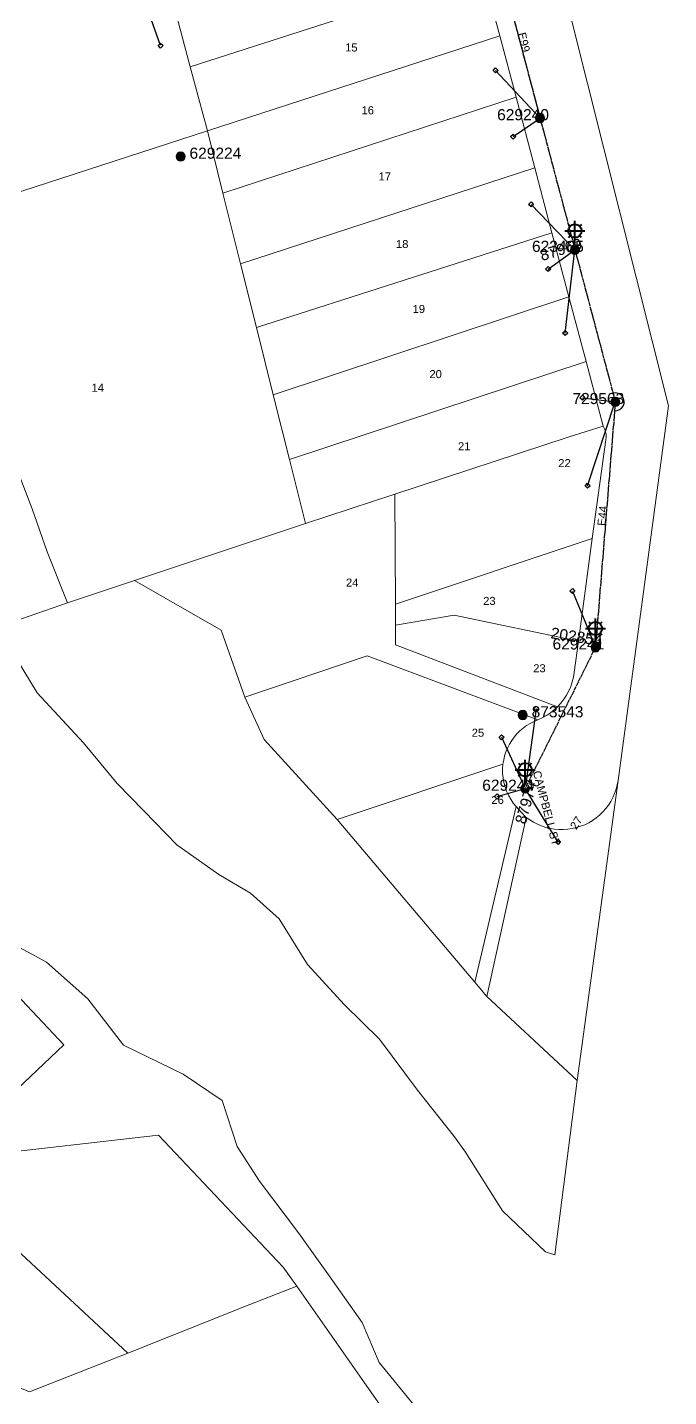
# Model space of a CAD drawing. Header units: metres. Extents: x 279631 to 281436, y 6214523 to 6215859.
# Drawn here: x 279872.7 to 280016.9, y 6214921 to 6215229 of the extents above; entities that cross this region are included whole.
import ezdxf
from ezdxf.enums import TextEntityAlignment as Align

# ---------------------------------------------------------------- set-up
doc = ezdxf.new("R2010")
doc.units = ezdxf.units.M
doc.linetypes.add('Cable Exist OH', pattern=[1, 1, 0])
doc.layers.get('0').update_dxf_attribs({"color": 6})
doc.layers.add('Cadastre Land Parcels_SP_EXT', color=9, linetype='Continuous', lineweight=5)
doc.layers.add('Cadastre Roads_SP_EXT', color=9, linetype='Continuous', lineweight=5)
for name, color, linetype in [('Equip_SP_SL_EXT', 7, 'Continuous'), ('Mains_LV_EXT', 7, 'Continuous'), ('Mains_SL_EXT', 7, 'Continuous'), ('Services_SP_EXT', 7, 'Continuous'), ('SupportsOH_SP_TR_HV_LV_SL_EXT', 7, 'Continuous')]:
    doc.layers.add(name, color=color, linetype=linetype)
doc.styles.add('iecARIAL', font='arial.ttf', dxfattribs={"height": 2})
doc.styles.add('POLE_LABEL', font='arial.ttf')
doc.styles.get("Standard").update_dxf_attribs({"font": 'arial.ttf'})

# ---------------------------------------------------------------- blocks, each defined once
blk = doc.blocks.new('SL_LANTERN_EXT')
at = {"lineweight": 40}
for p, q in [((0, 1.97), (0, 6.47)), ((-2.25, 4.22), (2.25, 4.22)), ((-1.46, 5.68), (-1.06, 5.28)), ((-1.46, 2.76), (-1.06, 3.16)), ((1.46, 5.68), (1.06, 5.28)), ((1.46, 2.76), (1.06, 3.16)), ((0, 0), (0, 2.72))]:
    blk.add_line(p, q, dxfattribs=at)
blk.add_circle((0, 4.22), 1.5, dxfattribs=at)
at = {"style": 'iecARIAL', "flags": 8}
blk.add_attdef('ASSET_NUM', (1.5, 1.5), '', height=2.5, dxfattribs=at)
for tag, p, height, flags in [('OPERATING_VOLTAGE', (0.98, -1.65), 0.2, 9), ('ORIENTATION', (0.98, -1.85), 0.2, 9), ('OWNED_BY', (0.98, -2.05), 0.2, 9), ('STATE', (0.98, -2.25), 0.2, 9), ('CONSTRUCTED_VOLTAGE', (0.98, -0.65), 0.2, 9), ('CONTROL_TYPE', (0.98, -0.85), 0.2, 9), ('LANTERN_PURPOSE', (0.98, -1.05), 0.2, 9), ('LANTERN_TYPE', (0.98, -1.25), 0.2, 9), ('NO_PHASES', (0.98, -1.45), 0.2, 9), ('USAGE', (0.98, -2.45), 0.2, 9), ('CEXIST', (0.98, -2.65), 0.2, 9), ('CNEW', (0.98, -2.85), 0.2, 9), ('CNUMBER', (0.98, -3.05), 0.2, 9), ('CREMOVE', (0.98, -3.25), 0.2, 9), ('LNUMBER', (2.18, -3.25), 2.5, 8), ('CREPLACE', (0.98, -3.45), 0.2, 9), ('LKINGHEIGHT', (0.98, -3.65), 0.2, 9), ('LBRACKET', (0.98, -3.85), 0.2, 9), ('LBRACKETVOCAB', (0.98, -4.05), 0.2, 9), ('LCATEGORY', (0.98, -4.25), 0.2, 9), ('LCHARGE1', (0.98, -4.45), 0.2, 9), ('LCHARGE1PERCENT', (0.98, -4.65), 0.2, 9), ('LCHARGE2', (0.98, -4.85), 0.2, 9), ('LCHARGE2PERCENT', (0.98, -5.05), 0.2, 9), ('LCHARGE3', (0.98, -5.25), 0.2, 9), ('LCHARGE3PERCENT', (0.98, -5.45), 0.2, 9), ('LEXIST', (0.98, -5.65), 0.2, 9), ('LLAMP', (0.98, -5.85), 0.2, 9), ('LLAMPVOCAB', (0.98, -6.05), 0.2, 9), ('LMAST', (0.98, -6.25), 0.2, 9), ('STREETNAME', (0.98, -9.25), 0.2, 9), ('LMASTVOCAB', (0.98, -6.45), 0.2, 9), ('LNEW', (0.98, -6.65), 0.2, 9), ('LANTNUMBER', (0.98, -6.85), 0.2, 9), ('LOUTREACH', (0.98, -7.25), 0.2, 9), ('LOUTREACHVOCAB', (0.98, -7.45), 0.2, 9), ('LRATECODE', (0.98, -7.65), 0.2, 9), ('LREMOVE', (0.98, -7.85), 0.2, 9), ('LREPLACE', (0.98, -8.05), 0.2, 9), ('LTYPE', (0.98, -8.25), 0.2, 9), ('LTYPEVOCAB', (0.98, -8.45), 0.2, 9), ('LEGEND', (0.98, -8.65), 0.2, 9), ('LOCATION', (0.98, -8.85), 0.2, 9), ('NOTES', (0.98, -9.05), 0.2, 9), ('SUBURB', (0.98, -9.45), 0.2, 1)]:
    blk.add_attdef(tag, p, '', height=height, dxfattribs=dict(flags=flags))
blk = doc.blocks.new('CCP_EXT')
blk.add_wipeout([(0, 0.57), (0.57, 0), (0, -0.57), (-0.57, 0)])
blk.add_lwpolyline([(-0.57, 0), (0, 0.57), (0.57, 0), (0, -0.57), (-0.57, 0)])
at = {"flags": 1}
blk.add_attdef('Z', (0, 0), '', height=0.2, dxfattribs=at)
at = {"flags": 9}
for tag, p in [('CCP_TYPE', (0, 0)), ('CONSTRUCTED_VOLTAGE', (0, -0.2)), ('OPERATING_VOLTAGE', (0, -0.6)), ('ORIENTATION', (0, -0.8)), ('OWNED_BY', (0, -1)), ('STATE', (0, -1.8)), ('NO_PHASES', (0, -0.4)), ('USAGE', (0, -1.2)), ('LEGEND', (0, -1.4)), ('LIFE_SUPPORT', (0, -1.6)), ('NOTES', (0, -2))]:
    blk.add_attdef(tag, text='', height=0.2, dxfattribs=at).set_placement(p, align=Align.MIDDLE_LEFT)
blk = doc.blocks.new('POLE_EXT')
blk.add_hatch(color=256).paths.add_polyline_path([(-1, 0, 1), (1, 0, 1)])
blk.add_lwpolyline([(-1, 0, 1), (1, 0, 1)], format="xyb", close=True)
for tag, height, flags, p in [('pNumber', 2.5, 8, (-17.84, 2.07)), ('OWNED_BY', 0.2, 9, (1.35, -0.4)), ('SPECIAL_USE', 0.2, 9, (1.35, -0.8)), ('STATE', 0.2, 9, (1.35, -1)), ('cLV', 0.2, 9, (1.35, -1.4)), ('hDepth', 0.2, 9, (1.35, -1.6)), ('hDia', 0.2, 9, (1.35, -1.8)), ('cHV', 0.2, 9, (1.35, -2)), ('PARENT', 0.2, 9, (1.35, -0.6)), ('USAGE', 0.2, 9, (1.35, -1.2)), ('LBRACKET', 0.2, 9, (1.35, -2.2)), ('LExisting', 0.2, 9, (1.35, -2.4)), ('LANTNUMBER', 0.2, 9, (1.35, -2.6)), ('LOther', 0.2, 9, (1.35, -2.8)), ('LRemove', 0.2, 9, (1.35, -3)), ('cLinedev', 0.2, 9, (1.35, -3.4)), ('pExisting', 0.2, 9, (1.35, -3.8)), ('pFooting', 0.2, 9, (1.35, -4.4)), ('pNew', 0.2, 9, (1.35, -4.6)), ('pRelocate', 0.2, 9, (1.35, -5)), ('pRemove', 0.2, 9, (1.35, -5.2)), ('pReplace', 0.2, 9, (1.35, -5.4)), ('pStay', 0.2, 9, (1.35, -5.6)), ('pType', 0.2, 9, (1.35, -5.8)), ('cspan', 0.2, 9, (1.35, -6)), ('STREETNAME', 0.2, 9, (1.35, -6.2)), ('LEGEND', 0.2, 9, (1.35, -3.2)), ('LOCATION', 0.2, 9, (1.35, -3.6)), ('PFNUMBER', 0.2, 9, (1.35, -4)), ('NEWPFNUMBER', 0.2, 9, (1.35, -4.2)), ('SUBURB', 0.2, 9, (1.35, -6.4)), ('OPERATED_BY', 0.2, 9, (1.36, -7.01)), ('NOTES', 0.2, 9, (1.35, -6.6)), ('MAINTAINED_BY', 0.2, 9, (1.36, -6.81))]:
    blk.add_attdef(tag, text='', height=height, dxfattribs=dict(flags=flags)).set_placement(p, align=Align.MIDDLE_LEFT)
at = {"style": 'POLE_LABEL'}
for tag, height, flags, p in [('ASSET_NUM', 2.5, 8, (2, 2)), ('STRUCTURE_PLANT_NUMBER', 0.2, 9, (1.35, 0.03)), ('STREET_CODE', 0.2, 9, (1.35, -0.2))]:
    blk.add_attdef(tag, text='', height=height, dxfattribs=dict(at, flags=flags)).set_placement(p, align=Align.MIDDLE_LEFT)
at = {"flags": 1}
blk.add_attdef('Z', (1.35, -7.33), '', height=0.2, dxfattribs=at)
blk = doc.blocks.new('End Shackle_EXT')
blk.add_wipeout([(0, 0.25), (1.81, 0.25), (1.82, -0.25), (0, -0.25)])
blk.add_line((1.81, -1), (1.81, 1))
at = {"flags": 1}
blk.add_attdef('Z', (0, 0), '', height=0.2, dxfattribs=at)
at = {"flags": 9}
for tag, p in [('CONNECTOR_TYPE', (0, 0)), ('CONSTRUCTED_VOLTAGE', (0, -0.2)), ('OPERATING_VOLTAGE', (0, -0.6)), ('ORIENTATION', (0, -0.8)), ('OWNED_BY', (0, -1)), ('STATE', (0, -1.2)), ('NO_PHASES', (0, -0.4)), ('USAGE', (0, -1.4)), ('NOTES', (0, -1.6))]:
    blk.add_attdef(tag, text='', height=0.2, dxfattribs=at).set_placement(p, align=Align.MIDDLE_LEFT)

msp = doc.modelspace()

# ---------------------------------------------------------------- linework, layer by layer
at = {"layer": 'Cadastre Land Parcels_SP_EXT', "linetype": 'Continuous'}
for points in [[(279794.27, 6215230.3), (279797.43, 6215226.3), (279800.81, 6215223.13), (279804.81, 6215219.38), (279807.19, 6215216.88), (279811.07, 6215212.53), (279814.72, 6215208.42), (279817.86, 6215201.46), (279825.41, 6215194.22), (279831.74, 6215186.47), (279835.43, 6215180.51), (279913.18, 6215205.76), (279909.33, 6215220.12), (279905.39, 6215234.8), (279901.51, 6215249.23), (279897.41, 6215263.83), (279887.84, 6215260.93), (279826.69, 6215240.97), (279794.27, 6215230.3)], [(279975.16, 6215241.35), (279971.21, 6215256.31), (279905.39, 6215234.8), (279909.33, 6215220.12), (279975.16, 6215241.35)], [(279978.93, 6215227.11), (279975.16, 6215241.35), (279909.33, 6215220.12), (279913.18, 6215205.76), (279978.93, 6215227.11)], [(279982.6, 6215213.28), (279978.93, 6215227.11), (279913.18, 6215205.76), (279916.68, 6215191.75), (279982.6, 6215213.28)], [(279986.79, 6215197.4), (279982.6, 6215213.28), (279916.68, 6215191.75), (279920.65, 6215175.85), (279986.79, 6215197.4)], [(279916.68, 6215191.75), (279913.18, 6215205.76), (279835.43, 6215180.51), (279840.13, 6215170.04), (279845.43, 6215163.94), (279852.26, 6215154.88), (279860.97, 6215144.89), (279865.27, 6215135.57), (279869.9, 6215130.87), (279873.8, 6215120.72), (279877.12, 6215111.02), (279881.74, 6215099.58), (279896.76, 6215104.59), (279935.24, 6215117.39), (279931.65, 6215131.81), (279928, 6215146.39), (279924.23, 6215161.49), (279920.65, 6215175.85), (279916.68, 6215191.75)], [(279990.67, 6215182.8), (279986.79, 6215197.4), (279920.65, 6215175.85), (279924.23, 6215161.49), (279990.67, 6215182.8)], [(279994.46, 6215168.43), (279990.67, 6215182.8), (279924.23, 6215161.49), (279928, 6215146.39), (279994.46, 6215168.43)], [(279998.34, 6215153.86), (279994.46, 6215168.43), (279928, 6215146.39), (279931.65, 6215131.81), (279998.34, 6215153.86)], [(279955.33, 6215124.05), (279994.5, 6215136.95), (280002.2, 6215139.31), (279998.34, 6215153.86), (279931.65, 6215131.81), (279935.24, 6215117.39), (279955.33, 6215124.05)], [(279999.73, 6215114.02), (280002.77, 6215136.22), (280002.84, 6215136.85), (280002.82, 6215137.5), (280002.7, 6215138.13), (280002.5, 6215138.74), (280002.2, 6215139.31), (279994.5, 6215136.95), (279955.33, 6215124.05), (279955.46, 6215099.24), (279999.73, 6215114.02)], [(279955.46, 6215099.24), (279955.33, 6215124.05), (279935.24, 6215117.39), (279896.76, 6215104.59), (279916.27, 6215093.46), (279921.58, 6215078.38), (279949.09, 6215087.64), (279987.5, 6215073.25), (279988.49, 6215073.69), (279989.43, 6215074.22), (279990.32, 6215074.81), (279991.16, 6215075.48), (279991.93, 6215076.21), (279955.51, 6215090.13), (279955.48, 6215094.57), (279955.46, 6215099.24)], [(279999.73, 6215114.02), (279955.46, 6215099.24), (279955.48, 6215094.57), (279968.7, 6215096.82), (279996.61, 6215090.92), (279999.73, 6215114.02)], [(279996.61, 6215090.92), (279968.7, 6215096.82), (279955.48, 6215094.57), (279955.51, 6215090.13), (279991.93, 6215076.21), (279992.68, 6215077.02), (279993.35, 6215077.88), (279993.94, 6215078.8), (279994.45, 6215079.77), (279994.89, 6215080.77), (279995.23, 6215081.8), (279995.5, 6215082.86), (279995.67, 6215083.94), (279996.61, 6215090.92)], [(279987.5, 6215073.25), (279949.09, 6215087.64), (279921.58, 6215078.38), (279925.94, 6215068.81), (279942.4, 6215050.88), (279979.63, 6215063.26), (279979.81, 6215064.21), (279980.03, 6215065.14), (279980.33, 6215066.04), (279980.69, 6215066.92), (279981.13, 6215067.77), (279981.63, 6215068.59), (279982.19, 6215069.36), (279982.8, 6215070.09), (279983.48, 6215070.76), (279984.2, 6215071.38), (279984.97, 6215071.95), (279985.79, 6215072.45), (279986.63, 6215072.88), (279987.5, 6215073.25)], [(279982.59, 6215053.73), (279981.97, 6215054.54), (279981.39, 6215055.39), (279980.89, 6215056.29), (279980.46, 6215057.22), (279980.12, 6215058.19), (279979.86, 6215059.18), (279979.68, 6215060.19), (279979.58, 6215061.22), (279979.58, 6215062.24), (279979.63, 6215063.26), (279942.4, 6215050.88), (279973.34, 6215014.22), (279982.59, 6215053.73)], [(279996.33, 6214992.16), (280005.52, 6215059.61), (280005.34, 6215058.62), (280005.09, 6215057.66), (280004.76, 6215056.72), (280004.36, 6215055.8), (280003.9, 6215054.92), (280003.36, 6215054.08), (280002.76, 6215053.28), (280002.1, 6215052.54), (280001.38, 6215051.84), (280000.61, 6215051.2), (279999.8, 6215050.63), (279999.7, 6215050.57), (279998.94, 6215050.12), (279998.05, 6215049.68), (279997.12, 6215049.31), (279996.17, 6215049.01), (279995.2, 6215048.79), (279994.21, 6215048.65), (279993.21, 6215048.58), (279992.22, 6215048.59), (279991.22, 6215048.67), (279990.24, 6215048.84), (279989.27, 6215049.08), (279988.32, 6215049.39), (279987.4, 6215049.78), (279986.52, 6215050.24), (279985.67, 6215050.76), (279984.85, 6215051.32), (279976.02, 6215011), (279996.33, 6214992.16)]]:
    msp.add_lwpolyline(points, close=True, dxfattribs=at)
for points in [[(279868.71, 6215089.64), (279874.92, 6215079.34), (279885.34, 6215068.09), (279892.88, 6215058.92), (279898.88, 6215052.76), (279906.3, 6215045.14), (279915.76, 6215038.48), (279922.86, 6215034.25), (279929.32, 6215028.47), (279935.73, 6215018.23), (279943.99, 6215009.15), (279951.85, 6215001.42), (279960.42, 6214989.99), (279968.73, 6214979.49), (279971.26, 6214976.03), (279979.56, 6214962.8), (279989.21, 6214953.57), (279991.31, 6214952.96), (279996.33, 6214992.16), (279976.02, 6215011), (279973.34, 6215014.22), (279942.4, 6215050.88), (279925.94, 6215068.81), (279921.58, 6215078.38), (279921.58, 6215078.38), (279916.27, 6215093.46), (279896.76, 6215104.59), (279881.74, 6215099.58), (279866.13, 6215094.17)], [(279959.54, 6214919.27), (279951.78, 6214928.72), (279948.01, 6214937.72), (279940.4, 6214948.41), (279933.66, 6214957.84), (279924.9, 6214969.48), (279919.91, 6214977.26), (279916.54, 6214987.64), (279907.74, 6214993.58), (279894.35, 6215000.05), (279886.29, 6215010.51), (279876.99, 6215018.75), (279876.99, 6215018.75), (279864.12, 6215025.69)], [(279870.25, 6215011.45), (279880.89, 6215000.18), (279861.39, 6214981.75)], [(279861.39, 6214981.75), (279880.89, 6215000.18), (279880.89, 6215000.18), (279870.25, 6215011.45)], [(279856.01, 6214967.29), (279895.26, 6214930.84), (279922.76, 6214941.73), (279922.76, 6214941.73), (279933.26, 6214945.89), (279930.25, 6214950.19), (279902.21, 6214979.87), (279861.39, 6214975.21)], [(279861.39, 6214975.21), (279902.21, 6214979.87), (279930.25, 6214950.19), (279933.26, 6214945.89), (279948.51, 6214924.16), (279966.03, 6214899.2)], [(279853.49, 6214930.32), (279873.18, 6214922.1), (279895.26, 6214930.84), (279856.01, 6214967.29)]]:
    msp.add_lwpolyline(points, dxfattribs=at)
at = {"layer": 'Mains_LV_EXT', "linetype": 'Continuous'}
msp.add_lwpolyline([(280004.75, 6215142.79, 1.186858), (280004.4, 6215146.72)], format="xyb", dxfattribs=at)

# ---------------------------------------------------------------- block references
at = {"layer": 'Equip_SP_SL_EXT'}
ref = msp.add_blockref('SL_LANTERN_EXT', (279995.83, 6215179.01), dxfattribs=at)
ref.add_attrib('ASSET_NUM', '87969', dxfattribs={"layer": '0', "height": 2.5, "rotation": 17.2267, "style": 'iecARIAL'}).set_placement((279997.33, 6215180.51), align=Align.MIDDLE_RIGHT)
ref = msp.add_blockref('SL_LANTERN_EXT', (280000.45, 6215089.58), dxfattribs=at)
ref.add_attrib('ASSET_NUM', '202854', dxfattribs={"layer": '0', "height": 2.5, "rotation": 351.253, "style": 'iecARIAL'}).set_placement((280001.95, 6215091.08), align=Align.MIDDLE_RIGHT)
ref = msp.add_blockref('SL_LANTERN_EXT', (279984.64, 6215057.81), dxfattribs=at)
ref.add_attrib('ASSET_NUM', '87974', dxfattribs={"layer": '0', "height": 2.5, "rotation": 74.3074, "style": 'iecARIAL'}).set_placement((279986.14, 6215059.31), align=Align.MIDDLE_RIGHT)
at = {"layer": 'SupportsOH_SP_TR_HV_LV_SL_EXT'}
ref = msp.add_blockref('POLE_EXT', (279987.99, 6215208.62), dxfattribs=at)
ref.add_attrib('ASSET_NUM', '629240', dxfattribs={"layer": '0', "height": 2.5, "style": 'POLE_LABEL'}).set_placement((279989.99, 6215209.37), align=Align.MIDDLE_RIGHT)
ref = msp.add_blockref('POLE_EXT', (279907.16, 6215199.96), dxfattribs=at)
ref.add_attrib('ASSET_NUM', '629224', dxfattribs={"layer": '0', "height": 2.5, "rotation": 0.0405, "style": 'POLE_LABEL'}).set_placement((279909.16, 6215200.71), align=Align.MIDDLE_LEFT)
ref = msp.add_blockref('POLE_EXT', (279995.83, 6215179.01), dxfattribs=at)
ref.add_attrib('ASSET_NUM', '623405', dxfattribs={"layer": '0', "height": 2.5, "style": 'POLE_LABEL'}).set_placement((279997.83, 6215179.76), align=Align.MIDDLE_RIGHT)
ref = msp.add_blockref('POLE_EXT', (280000.45, 6215089.58), dxfattribs=at)
ref.add_attrib('ASSET_NUM', '629241', dxfattribs={"layer": '0', "height": 2.5, "style": 'POLE_LABEL'}).set_placement((280002.45, 6215090.33), align=Align.MIDDLE_RIGHT)

# ---------------------------------------------------------------- texts
at = {"layer": 'Cadastre Land Parcels_SP_EXT'}
for s, p in [('15', (279944.15, 6215223.59)), ('16', (279947.85, 6215209.47)), ('17', (279951.68, 6215194.57)), ('18', (279955.59, 6215179.38)), ('19', (279959.34, 6215164.78)), ('20', (279963.11, 6215150.12)), ('14', (279887.13, 6215147.06)), ('21', (279969.54, 6215133.89)), ('22', (279992.08, 6215130.1)), ('24', (279944.35, 6215103.23)), ('23', (279975.2, 6215099.11)), ('23', (279986.46, 6215083.96)), ('25', (279972.62, 6215069.46)), ('26', (279977.04, 6215054.35))]:
    msp.add_text(s, height=1.8, dxfattribs=at).set_placement(p)
msp.add_text('27', height=1.8, rotation=57.4936, dxfattribs=at).set_placement((279996.12, 6215048.43))
at = {"layer": 'Mains_LV_EXT'}
for s, rotation, p in [('E99', 283.6763, (279982.98, 6215227.63)), ('E44', 84.2917, (280002.65, 6215116.82))]:
    msp.add_text(s, height=1.8, rotation=rotation, dxfattribs=at).set_placement(p)

# ---------------------------------------------------------------- next in the draw order: block references
at = {"layer": 'Services_SP_EXT'}
for p in [(279902.65, 6215224.91), (279977.99, 6215219.34), (279981.94, 6215204.44), (279985.97, 6215189.2), (279989.82, 6215174.66), (279993.64, 6215160.24), (279997.5, 6215145.71), (279998.67, 6215125.9), (279995.27, 6215102.21), (279987.13, 6215075.76), (279979.34, 6215069.33), (279978.31, 6215056.01), (279992.05, 6215045.78)]:
    msp.add_blockref('CCP_EXT', p, dxfattribs=at)

# ---------------------------------------------------------------- next in the draw order: block references
for p in [(279902.65, 6215224.91), (279977.99, 6215219.34), (279981.94, 6215204.44), (279985.97, 6215189.2), (279989.82, 6215174.66), (279993.64, 6215160.24), (279997.5, 6215145.71), (279998.67, 6215125.9), (279995.27, 6215102.21), (279987.13, 6215075.76), (279979.34, 6215069.33), (279978.31, 6215056.01), (279992.05, 6215045.78)]:
    msp.add_blockref('CCP_EXT', p, dxfattribs=at)

# ---------------------------------------------------------------- next in the draw order: linework, layer by layer
at = {"layer": 'Cadastre Roads_SP_EXT', "linetype": 'Continuous'}
msp.add_lwpolyline([(279975.16, 6215241.35), (279978.93, 6215227.11), (279982.6, 6215213.28), (279986.79, 6215197.4), (279990.67, 6215182.8), (279994.46, 6215168.43), (279998.34, 6215153.86), (280002.2, 6215139.31), (280002.5, 6215138.74), (280002.7, 6215138.13), (280002.82, 6215137.5), (280002.84, 6215136.85), (280002.77, 6215136.22), (279999.73, 6215114.02), (279996.61, 6215090.92), (279995.67, 6215083.94), (279995.5, 6215082.86), (279995.23, 6215081.8), (279994.89, 6215080.77), (279994.45, 6215079.77), (279993.94, 6215078.8), (279993.35, 6215077.88), (279992.68, 6215077.02), (279991.93, 6215076.21), (279991.16, 6215075.48), (279990.32, 6215074.81), (279989.43, 6215074.22), (279988.49, 6215073.69), (279987.5, 6215073.25), (279986.63, 6215072.88), (279985.79, 6215072.45), (279984.97, 6215071.95), (279984.2, 6215071.38), (279983.48, 6215070.76), (279982.8, 6215070.09), (279982.19, 6215069.36), (279981.63, 6215068.59), (279981.13, 6215067.77), (279980.69, 6215066.92), (279980.33, 6215066.04), (279980.03, 6215065.14), (279979.81, 6215064.21), (279979.63, 6215063.26), (279979.58, 6215062.24), (279979.58, 6215061.22), (279979.68, 6215060.19), (279979.86, 6215059.18), (279980.12, 6215058.19), (279980.46, 6215057.22), (279980.89, 6215056.29), (279981.39, 6215055.39), (279981.97, 6215054.54), (279982.59, 6215053.73), (279983.76, 6215052.48), (279984.85, 6215051.32), (279985.67, 6215050.76), (279986.52, 6215050.24), (279987.4, 6215049.78), (279988.32, 6215049.39), (279989.27, 6215049.08), (279990.24, 6215048.84), (279991.22, 6215048.67), (279992.22, 6215048.59), (279993.21, 6215048.58), (279994.21, 6215048.65), (279995.2, 6215048.79), (279996.17, 6215049.01), (279997.12, 6215049.31), (279998.05, 6215049.68), (279998.94, 6215050.12), (279999.7, 6215050.57), (279999.8, 6215050.63), (280000.61, 6215051.2), (280001.38, 6215051.84), (280002.1, 6215052.54), (280002.76, 6215053.28), (280003.36, 6215054.08), (280003.9, 6215054.92), (280004.36, 6215055.8), (280004.76, 6215056.72), (280005.09, 6215057.66), (280005.34, 6215058.62), (280005.52, 6215059.61), (280016.9, 6215143.91), (279991.38, 6215245.43)], dxfattribs=at)
at = {"layer": 'Mains_LV_EXT', "linetype": 'Cable Exist OH'}
for points in [[(279978.03, 6215246.3), (279987.99, 6215208.62)], [(279987.99, 6215208.62), (279995.83, 6215179.01)], [(279995.83, 6215179.01), (280004.91, 6215144.78)], [(280004.91, 6215144.78), (280000.45, 6215089.58)]]:
    msp.add_lwpolyline(points, dxfattribs=at)
at = {"layer": 'Mains_SL_EXT', "linetype": 'Cable Exist OH'}
for points in [[(279978.03, 6215246.24), (279987.99, 6215208.62), (279995.83, 6215179.01)], [(279995.83, 6215179.01), (280004.91, 6215144.78), (280000.45, 6215089.58)]]:
    msp.add_lwpolyline(points, dxfattribs=at)
at = {"layer": 'Services_SP_EXT'}
for points in [[(279902.65, 6215224.91), (279893.89, 6215249.72), (279875.41, 6215292.75)], [(279977.99, 6215219.34), (279987.99, 6215208.62)], [(279981.94, 6215204.44), (279987.99, 6215208.62)], [(279985.97, 6215189.2), (279995.83, 6215179.01)], [(279989.82, 6215174.66), (279995.83, 6215179.01)], [(279993.64, 6215160.24), (279995.83, 6215179.01)], [(279997.5, 6215145.71), (280004.91, 6215144.78)], [(279998.67, 6215125.9), (280004.91, 6215144.78)], [(279995.27, 6215102.21), (280000.45, 6215089.58)], [(279987.13, 6215075.76), (279984.64, 6215057.81)], [(279979.34, 6215069.33), (279984.64, 6215057.81)], [(279978.31, 6215056.01), (279984.64, 6215057.81)], [(279992.05, 6215045.78), (279984.64, 6215057.81)]]:
    msp.add_lwpolyline(points, dxfattribs=at)

# ---------------------------------------------------------------- next in the draw order: block references
at = {"layer": 'SupportsOH_SP_TR_HV_LV_SL_EXT'}
ref = msp.add_blockref('POLE_EXT', (280004.91, 6215144.78), dxfattribs=at)
ref.add_attrib('ASSET_NUM', '729563', dxfattribs={"layer": '0', "height": 2.5, "style": 'POLE_LABEL'}).set_placement((280006.91, 6215145.53), align=Align.MIDDLE_RIGHT)
ref = msp.add_blockref('POLE_EXT', (279984.1, 6215074.33), dxfattribs=at)
ref.add_attrib('ASSET_NUM', '873543', dxfattribs={"layer": '0', "height": 2.5, "style": 'POLE_LABEL'}).set_placement((279986.1, 6215075.08), align=Align.MIDDLE_LEFT)
ref = msp.add_blockref('POLE_EXT', (279984.64, 6215057.81), dxfattribs=at)
ref.add_attrib('ASSET_NUM', '629244', dxfattribs={"layer": '0', "height": 2.5, "style": 'POLE_LABEL'}).set_placement((279986.64, 6215058.56), align=Align.MIDDLE_RIGHT)

# ---------------------------------------------------------------- next in the draw order: texts
at = {"layer": 'Cadastre Roads_SP_EXT'}
msp.add_text('CAMPBELL ST', height=1.8, rotation=284.763, dxfattribs=at).set_placement((279986.35, 6215061.54))

# ---------------------------------------------------------------- next in the draw order: block references
at = {"layer": 'Mains_LV_EXT', "rotation": 62.43922163997172}
msp.add_blockref('End Shackle_EXT', (279984.64, 6215057.81), dxfattribs=at)

# ---------------------------------------------------------------- next in the draw order: linework, layer by layer
at = {"layer": 'Mains_LV_EXT', "linetype": 'Cable Exist OH'}
msp.add_lwpolyline([(280000.45, 6215089.58), (279984.64, 6215057.81)], dxfattribs=at)
at = {"layer": 'Mains_SL_EXT', "linetype": 'Cable Exist OH'}
msp.add_lwpolyline([(280000.45, 6215089.58), (279984.64, 6215057.81)], dxfattribs=at)

doc.saveas('drawing.dxf')
